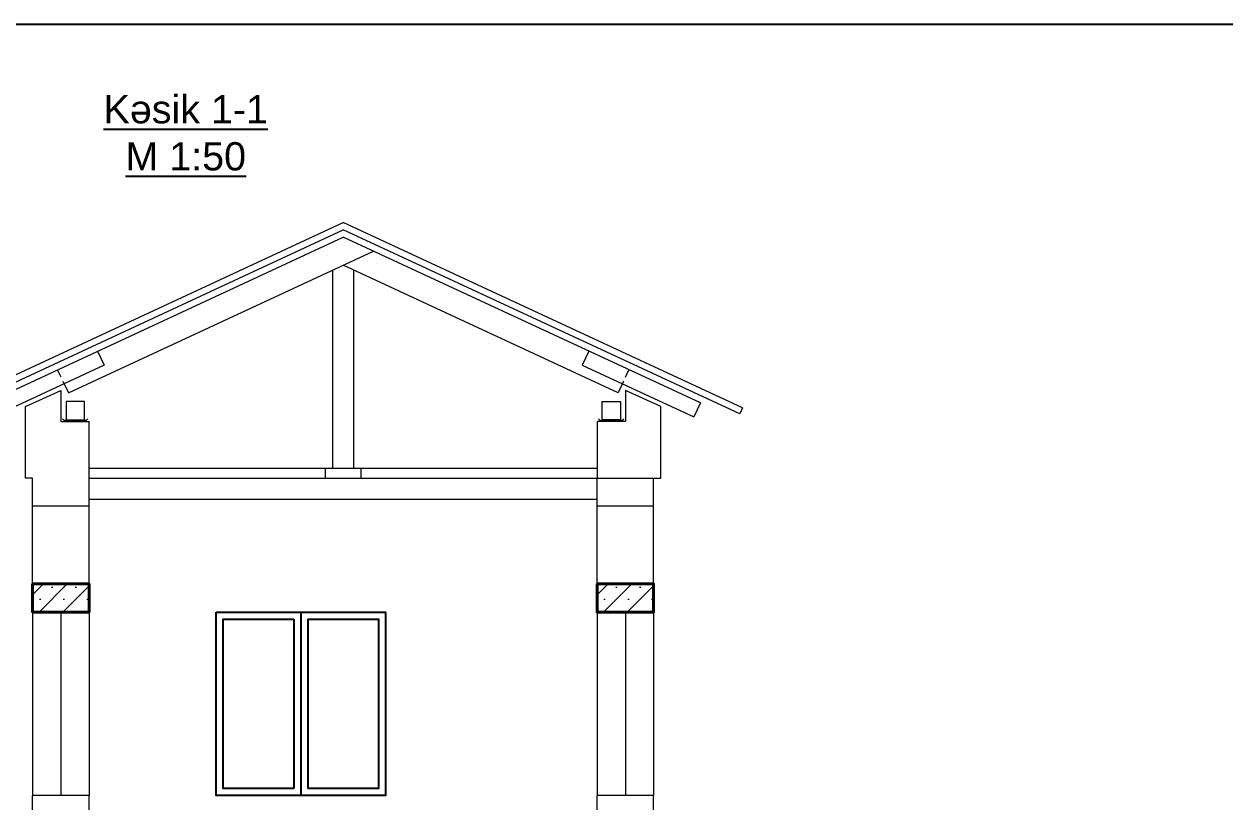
# Model space of a CAD drawing. Header units: millimetres. Extents: x 50754 to 359209, y -241195 to 23895.
# Drawn here: x 181088 to 198109, y -213096 to -202071 of the extents above; entities that cross this region are included whole.
import ezdxf

# ---------------------------------------------------------------- set-up
doc = ezdxf.new("R2010")
doc.units = ezdxf.units.MM
for name, color, linetype, lineweight in [('Layer2', 7, 'Continuous', 13), ('аракясмя', 130, 'Continuous', 20), ('колонна', 50, 'Continuous', 40), ('размер', 250, 'Continuous', 5)]:
    doc.layers.add(name, color=color, linetype=linetype, lineweight=lineweight)
doc.styles.add('arial', font='arial.ttf', dxfattribs={"height": 300})

msp = doc.modelspace()

# ---------------------------------------------------------------- hatches: boundary and pattern name
at = {"layer": 'размер'}
h = msp.add_hatch(dxfattribs=at)
h.set_pattern_fill('SACNCR', color=0, scale=100, angle=180, style=0)
h.set_pattern_definition([(225, (1013112.42, 188669.44), (168.3798, -168.3798), []), (225, (1012944.04, 188669.44), (168.3798, -168.3798), [0, -238.125])])
h.paths.add_polyline_path([(181610.27, -210005.454), (181210.27, -210005.07), (181210.27, -210005.844), (181610.27, -210005.844)])
h.paths.add_polyline_path([(182010.27, -210005.837), (181610.27, -210005.454), (181610.27, -210005.844), (182010.27, -210005.844)])
h.paths.add_polyline_path([(182010.27, -210005.844), (181610.27, -210005.844), (181610.27, -210405.844), (182010.27, -210405.844)])
h.paths.add_polyline_path([(181610.27, -210005.844), (181210.27, -210005.844), (181210.27, -210405.844), (181610.27, -210405.844)])
h = msp.add_hatch(dxfattribs=at)
h.set_pattern_fill('SACNCR', color=0, scale=100, angle=180, style=0)
h.set_pattern_definition([(225, (1021112.42, 188669.44), (168.3798, -168.3798), []), (225, (1020944.04, 188669.44), (168.3798, -168.3798), [0, -238.125])])
h.paths.add_polyline_path([(189610.27, -210005.454), (189210.27, -210005.07), (189210.27, -210005.844), (189610.27, -210005.844)])
h.paths.add_polyline_path([(190010.27, -210005.837), (189610.27, -210005.454), (189610.27, -210005.844), (190010.27, -210005.844)])
h.paths.add_polyline_path([(190010.27, -210005.844), (189610.27, -210005.844), (189610.27, -210405.844), (190010.27, -210405.844)])
h.paths.add_polyline_path([(189610.27, -210005.844), (189210.27, -210005.844), (189210.27, -210405.844), (189610.27, -210405.844)])

# ---------------------------------------------------------------- linework, layer by layer
at = {"color": 7, "linetype": 'Continuous', "lineweight": 13}
for p, q in [((179951.505, -207510.891), (185610.27, -204883.859)), ((179991.105, -207596.192), (185610.27, -204987.545)), ((180550.769, -207440.059), (185610.27, -205091.231)), ((180550.769, -207440.059), (185610.27, -205091.231)), ((181716.227, -207295.982), (186039.594, -205288.898)), ((182131.084, -206706.456), (182223.491, -206905.504)), ((182131.084, -206706.456), (182223.491, -206905.504)), ((182223.491, -206905.504), (180643.192, -207639.143)), ((182223.491, -206905.504), (180643.192, -207639.143)), ((181613.199, -207074.055), (181564.61, -206969.392)), ((181613.199, -207074.055), (181564.61, -206969.392)), ((181640.419, -207132.687), (181716.227, -207295.982)), ((181640.419, -207132.687), (181716.227, -207295.982))]:
    msp.add_line(p, q, dxfattribs=at)
at = {"color": 0, "linetype": 'Continuous', "lineweight": 13}
for p, q in [((191272.575, -207510.891), (185610.27, -204882.216)), ((191232.975, -207596.192), (185610.27, -204985.902)), ((190673.311, -207440.059), (185610.27, -205089.587)), ((189507.853, -207295.983), (185612.04, -205487.386)), ((189092.995, -206706.456), (189000.589, -206905.504)), ((189000.589, -206905.504), (190580.887, -207639.143)), ((189610.881, -207074.055), (189659.47, -206969.392)), ((189583.661, -207132.687), (189507.853, -207295.982)), ((190673.294, -207440.096), (190580.887, -207639.143)), ((191272.575, -207510.891), (191232.975, -207596.192))]:
    msp.add_line(p, q, dxfattribs=at)
at = {"color": 0, "linetype": 'Continuous', "lineweight": 9}
for p, q in [((181655.278, -207689.589), (181633.471, -207666.575)), ((181970.593, -207689.589), (181655.278, -207689.589)), ((181970.593, -207689.589), (181992.401, -207666.575)), ((189253.486, -207689.589), (189231.679, -207666.575)), ((189253.486, -207689.589), (189568.801, -207689.589)), ((189568.801, -207689.589), (189590.609, -207666.575))]:
    msp.add_line(p, q, dxfattribs=at)
for p, q in [((184910.27, -210505.844), (184910.27, -212905.844)), ((185010.27, -210405.844), (185010.27, -213005.844)), ((185110.27, -210505.844), (185110.27, -212905.844))]:
    msp.add_line(p, q)
for points in [[(174465.016, -202070.589), (211965.016, -202070.589), (211965.016, -229770.589), (174465.016, -229770.589)], [(183810.27, -210405.844), (186210.27, -210405.844), (186210.27, -213005.844), (183810.27, -213005.844)]]:
    msp.add_lwpolyline(points, close=True)
at = {"color": 0, "linetype": 'Continuous', "lineweight": 13}
for points in [[(181944.155, -207419.123), (181684.106, -207419.123), (181684.106, -207679.172), (181944.155, -207679.172)], [(189279.925, -207419.123), (189539.974, -207419.123), (189539.974, -207679.172), (189279.925, -207679.172)]]:
    msp.add_lwpolyline(points, close=True, dxfattribs=at)
for points in [[(184910.27, -212905.844), (183910.27, -212905.844), (183910.27, -210505.844), (184910.27, -210505.844)], [(185110.27, -210505.844), (186110.27, -210505.844), (186110.27, -212905.844), (185110.27, -212905.844)]]:
    msp.add_lwpolyline(points)
at = {"layer": 'Layer2', "color": 0}
for p, q in [((185360.01, -208505.844), (185360.01, -208366.182)), ((185860.01, -208366.182), (185860.01, -208505.844))]:
    msp.add_line(p, q, dxfattribs=at)
at = {"layer": 'аракясмя', "color": 0, "lineweight": 9}
for p, q in [((181610.27, -210405.844), (181610.27, -213005.844)), ((189610.27, -210405.844), (189610.27, -213005.844))]:
    msp.add_line(p, q, dxfattribs=at)
at = {"layer": 'колонна', "color": 0}
for points in [[(181210.27, -210005.07), (182010.27, -210005.837), (182010.27, -210405.844), (181210.27, -210405.844)], [(189210.27, -210005.07), (190010.27, -210005.837), (190010.27, -210405.844), (189210.27, -210405.844)]]:
    msp.add_lwpolyline(points, close=True, dxfattribs=at)
at = {"layer": 'размер', "color": 0, "lineweight": 20}
for p, q in [((185460.01, -205557.964), (185460.01, -208366.182)), ((185760.01, -205556.08), (185760.01, -208366.182)), ((181110.27, -207491.632), (181610.364, -207262.236)), ((181610.364, -207262.236), (181610.364, -207705.844)), ((190113.81, -207491.632), (189613.716, -207262.236)), ((189613.716, -207262.236), (189613.716, -207705.844)), ((181110.27, -208505.844), (181110.27, -207491.632)), ((190113.81, -208505.844), (190113.81, -207491.632)), ((181610.364, -207705.844), (182010.495, -207705.844)), ((182010.27, -208505.844), (182010.495, -207705.844)), ((189213.81, -208505.844), (189213.585, -207705.844)), ((189613.716, -207705.844), (189213.585, -207705.844)), ((182010.309, -208366.182), (189210.27, -208366.182)), ((185460.01, -208366.182), (185760.01, -208366.182)), ((181210.27, -208505.844), (181110.27, -208505.844)), ((181210.27, -210405.844), (181210.27, -208505.844)), ((182010.27, -210405.844), (182010.27, -208505.844)), ((182010.27, -208505.844), (190010.27, -208505.844)), ((189210.27, -210405.844), (189210.27, -208505.844)), ((190010.27, -210405.844), (190010.27, -208505.844)), ((190010.27, -208505.844), (190113.81, -208505.844)), ((182010.27, -208805.844), (189210.27, -208805.844)), ((182013.81, -208905.844), (181210.679, -208905.844)), ((190013.81, -208905.844), (189213.81, -208905.844)), ((182010.27, -210405.844), (181210.27, -210405.844)), ((181210.27, -210405.844), (181210.27, -213005.844)), ((182010.27, -210405.844), (182010.27, -213005.844)), ((190010.27, -210405.844), (189210.27, -210405.844)), ((189210.27, -210405.844), (189210.27, -213005.844)), ((190010.27, -210405.844), (190010.27, -213005.844)), ((181210.27, -218805.844), (181210.27, -213005.844)), ((182010.27, -213005.844), (181210.27, -213005.844)), ((182010.27, -218805.844), (182010.27, -213005.844)), ((190010.27, -213005.844), (189210.27, -213005.844)), ((189210.27, -218805.844), (189210.27, -213005.844)), ((190010.27, -218805.844), (190010.27, -213005.844))]:
    msp.add_line(p, q, dxfattribs=at)

# ---------------------------------------------------------------- texts
at = {"insert": (184544.781, -203078.535, 4873.056), "char_height": 400, "attachment_point": 3, "style": 'arial'}
msp.add_mtext('\\pxqc;{\\fArial|b0|i0|c238|p34;\\LKəsik \\fArial|b0|i0|c204|p34;1-1\\fArial|b0|i0|c238|p34;\\PM 1:50}', dxfattribs=at)

doc.saveas('drawing.dxf')
